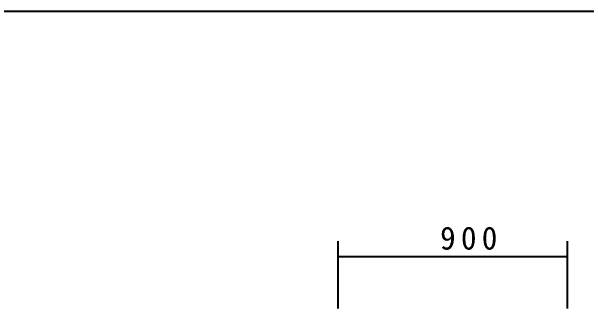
# Model space of a CAD drawing. Header units: metres. Extents: x 0 to 420, y 0 to 297.
# Drawn here: x 150 to 225.2, y 258.2 to 297 of the extents above; entities that cross this region are included whole.
import ezdxf

# ---------------------------------------------------------------- set-up
doc = ezdxf.new("R2010")
doc.units = ezdxf.units.M

msp = doc.modelspace()

# ---------------------------------------------------------------- linework, layer by layer
for p, q in [((420, 297), (0, 297)), ((192.7, 258.18), (192.7, 266.97)), ((222.7, 258.18), (222.7, 266.97)), ((192.7, 264.97), (222.7, 264.97))]:
    msp.add_line(p, q)

# ---------------------------------------------------------------- texts
for s, p in [('9', (206.02, 265.88)), ('0', (208.75, 265.88)), ('0', (211.47, 265.88))]:
    msp.add_text(s, height=3).set_placement(p)

doc.saveas('drawing.dxf')
